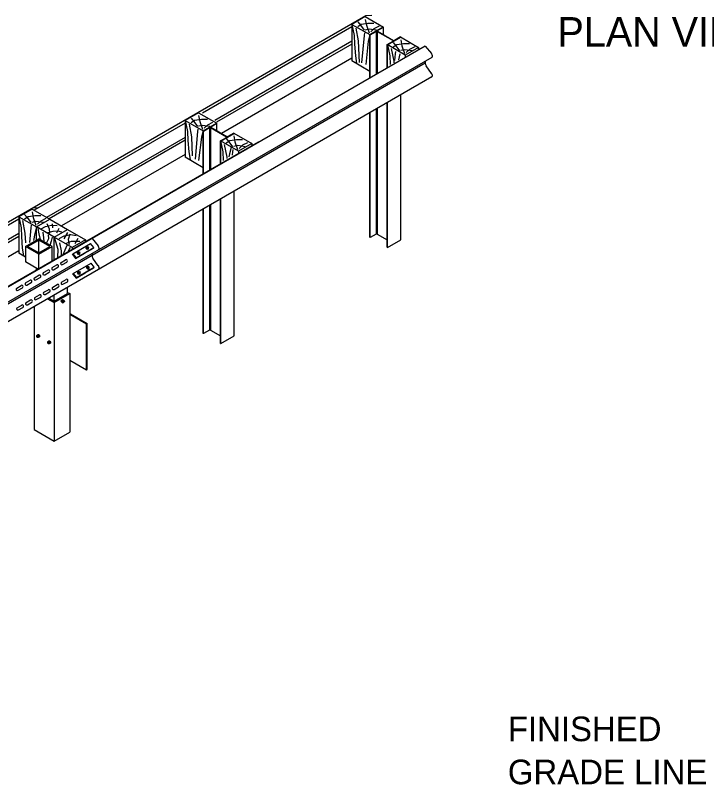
# Model space of a CAD drawing. Extents: x 1007 to 1035.5, y 1000.5 to 1021.5.
# Drawn here: x 1015.54 to 1021.15, y 1009.25 to 1015.5 of the extents above; entities that cross this region are included whole.
import ezdxf

# ---------------------------------------------------------------- set-up
doc = ezdxf.new("R2010")
doc.units = 0
doc.layers.add('Level 1', color=7, linetype='Continuous')

msp = doc.modelspace()

# ---------------------------------------------------------------- linework, layer by layer
at = {"layer": 'Level 1'}
for p, q in [((1018.3847, 1015.4919), (1010.0449, 1010.6769)), ((1018.3809, 1015.4847), (1018.2727, 1015.4222)), ((1018.3809, 1015.4847), (1018.5286, 1015.3998)), ((1018.435, 1015.4951), (1018.3847, 1015.4919)), ((1018.2727, 1015.4013), (1017.0583, 1014.7003)), ((1018.2727, 1015.4222), (1018.2727, 1015.1253)), ((1018.2727, 1015.4222), (1018.4173, 1015.339)), ((1018.417, 1015.3388), (1018.5253, 1015.4013)), ((1018.4801, 1015.3713), (1018.5286, 1015.3994)), ((1018.5286, 1015.3388), (1018.5286, 1015.3994)), ((1018.4203, 1015.3369), (1018.417, 1015.3388)), ((1018.417, 1014.9847), (1018.417, 1015.3388)), ((1018.4203, 1015.3369), (1018.4683, 1015.3646)), ((1018.4203, 1014.9867), (1018.4203, 1015.3369)), ((1018.4683, 1015.3646), (1018.4683, 1015.0143)), ((1018.4707, 1015.3647), (1018.4707, 1015.0157)), ((1018.4745, 1015.3657), (1018.4745, 1015.0179)), ((1018.4773, 1015.3646), (1018.6065, 1015.29)), ((1018.4773, 1015.3646), (1018.4773, 1015.0195)), ((1018.4801, 1015.3669), (1018.6093, 1015.2923)), ((1018.2727, 1015.2855), (1017.1588, 1014.6424)), ((1018.5579, 1015.2575), (1018.6065, 1015.2855)), ((1018.5613, 1015.2555), (1018.6696, 1015.318)), ((1018.6662, 1015.32), (1018.6183, 1015.2923)), ((1018.6662, 1015.32), (1018.8136, 1015.2345)), ((1018.868, 1015.2452), (1010.5102, 1010.4196)), ((1018.2727, 1015.262), (1017.1731, 1014.6272)), ((1018.7053, 1015.172), (1018.5579, 1015.2575)), ((1018.5579, 1015.0661), (1018.5579, 1015.2575)), ((1018.5613, 1015.068), (1018.5613, 1015.2555)), ((1018.8139, 1015.2347), (1018.7057, 1015.1722)), ((1018.8139, 1015.2347), (1018.8139, 1015.2138)), ((1018.868, 1015.2452), (1018.9178, 1015.185)), ((1018.9221, 1015.154), (1010.8583, 1010.4983)), ((1018.2727, 1015.1462), (1017.2143, 1014.5352)), ((1018.7057, 1015.1722), (1018.7057, 1015.1513)), ((1018.868, 1015.1058), (1010.8583, 1010.4813)), ((1018.417, 1015.0387), (1018.2727, 1015.1253)), ((1018.868, 1015.1232), (1018.868, 1015.1058)), ((1018.9193, 1015.0242), (1018.8745, 1015.086)), ((1018.9228, 1014.9958), (1017.3163, 1014.0683)), ((1018.6696, 1013.6722), (1018.6696, 1014.8496)), ((1018.5433, 1014.7659), (1018.5433, 1014.7659)), ((1018.5579, 1013.6117), (1018.5579, 1014.7851)), ((1018.5613, 1013.6097), (1018.5613, 1014.7871)), ((1017.0278, 1014.7034), (1016.9195, 1014.6409)), ((1017.0278, 1014.7034), (1017.1758, 1014.6183)), ((1018.417, 1013.693), (1018.417, 1014.7038)), ((1018.4203, 1013.6911), (1018.4203, 1014.7057)), ((1018.4683, 1014.7333), (1018.4683, 1013.719)), ((1018.4713, 1014.7351), (1018.4713, 1013.72)), ((1018.4745, 1014.7369), (1018.4745, 1013.7201)), ((1018.4773, 1014.7386), (1018.4773, 1013.719)), ((1016.9195, 1014.6409), (1016.9195, 1014.3441)), ((1016.9195, 1014.6409), (1017.0642, 1014.5578)), ((1016.9195, 1014.6201), (1015.6927, 1013.9118)), ((1017.0638, 1014.5576), (1017.1721, 1014.6201)), ((1017.0672, 1014.5557), (1017.1151, 1014.5833)), ((1017.1151, 1014.5833), (1017.1151, 1014.2331)), ((1017.1175, 1014.5834), (1017.1175, 1014.2344)), ((1017.1213, 1014.5844), (1017.1213, 1014.2367)), ((1017.1241, 1014.5833), (1017.2533, 1014.5088)), ((1017.1241, 1014.5833), (1017.1241, 1014.2383)), ((1017.1269, 1014.5901), (1017.1754, 1014.6182)), ((1017.1269, 1014.5857), (1017.2561, 1014.5111)), ((1017.1754, 1014.5576), (1017.1754, 1014.6182)), ((1017.0672, 1014.5557), (1017.0638, 1014.5576)), ((1017.0638, 1014.2034), (1017.0638, 1014.5576)), ((1017.0672, 1014.2054), (1017.0672, 1014.5557)), ((1017.2082, 1014.4743), (1017.3164, 1014.5368)), ((1017.313, 1014.5388), (1017.2651, 1014.5111)), ((1017.313, 1014.5388), (1017.4604, 1014.4533)), ((1017.5114, 1014.4659), (1009.1536, 1009.6403)), ((1016.9195, 1014.5042), (1015.793, 1013.8538)), ((1016.9195, 1014.4808), (1015.8133, 1013.8421)), ((1017.2048, 1014.4763), (1017.2533, 1014.5043)), ((1017.3522, 1014.3908), (1017.2048, 1014.4763)), ((1017.2048, 1014.2848), (1017.2048, 1014.4763)), ((1017.2082, 1014.2868), (1017.2082, 1014.4743)), ((1017.4608, 1014.4534), (1017.3525, 1014.3909)), ((1017.4608, 1014.4534), (1017.4608, 1014.4326)), ((1017.3525, 1014.3909), (1017.3525, 1014.3701)), ((1016.9195, 1014.3649), (1015.9137, 1013.7842)), ((1017.0638, 1014.2575), (1016.9195, 1014.3441)), ((1017.0638, 1014.2608), (1017.0604, 1014.2627)), ((1017.3164, 1014.0683), (1010.6459, 1010.2169)), ((1017.3164, 1012.8909), (1017.3164, 1014.0683)), ((1017.1152, 1013.9521), (1017.1152, 1012.9378)), ((1017.1181, 1013.9538), (1017.1181, 1012.9388)), ((1017.1213, 1013.9557), (1017.1213, 1012.9388)), ((1017.1242, 1013.9573), (1017.1242, 1012.9378)), ((1017.2048, 1012.8304), (1017.2048, 1014.0038)), ((1017.2082, 1012.8284), (1017.2082, 1014.0058)), ((1015.6746, 1013.9222), (1015.5663, 1013.8597)), ((1015.6746, 1013.9222), (1015.8189, 1013.8388)), ((1015.7287, 1013.9326), (1015.6806, 1013.9295)), ((1017.0638, 1012.9118), (1017.0638, 1013.9224)), ((1017.0672, 1012.9098), (1017.0672, 1013.9244)), ((1015.5663, 1013.8388), (1014.3395, 1013.1305)), ((1015.5663, 1013.8597), (1015.7107, 1013.7763)), ((1015.5663, 1013.8597), (1015.5663, 1013.5628)), ((1015.7107, 1013.7763), (1015.8189, 1013.8388)), ((1015.8189, 1013.8388), (1015.9633, 1013.7555)), ((1015.855, 1013.693), (1015.7107, 1013.7763)), ((1015.7107, 1013.6696), (1015.7107, 1013.7763)), ((1015.5663, 1013.7229), (1014.4398, 1013.0726)), ((1015.855, 1013.693), (1015.9633, 1013.7555)), ((1015.9633, 1013.7555), (1016.1076, 1013.6722)), ((1018.4683, 1013.7188), (1018.4203, 1013.6911)), ((1018.4773, 1013.7188), (1018.5579, 1013.6722)), ((1015.5663, 1013.6995), (1014.4602, 1013.0608)), ((1015.6204, 1013.6175), (1015.7287, 1013.68)), ((1015.6385, 1013.6175), (1015.7287, 1013.6696)), ((1015.8369, 1013.6175), (1015.7287, 1013.68)), ((1015.8189, 1013.6175), (1015.7287, 1013.6696)), ((1015.7287, 1013.5654), (1015.7287, 1013.6696)), ((1015.9993, 1013.6097), (1015.855, 1013.693)), ((1015.855, 1013.5055), (1015.855, 1013.693)), ((1016.1076, 1013.6722), (1015.9993, 1013.6097)), ((1016.0056, 1013.559), (1016.1502, 1013.6425)), ((1016.1076, 1013.6722), (1016.1076, 1013.6513)), ((1016.1764, 1013.6099), (1016.1502, 1013.6425)), ((1016.1617, 1013.6826), (1016.2114, 1013.6224)), ((1018.4203, 1013.6911), (1018.417, 1013.693)), ((1018.5613, 1013.6097), (1018.6696, 1013.6722)), ((1015.5663, 1013.5836), (1014.5605, 1013.0029)), ((1015.7287, 1013.555), (1015.6204, 1013.6175)), ((1015.6204, 1013.6175), (1015.6204, 1013.4925)), ((1015.7287, 1013.5654), (1015.6385, 1013.6175)), ((1015.7287, 1013.555), (1015.8369, 1013.6175)), ((1015.7287, 1013.5654), (1015.8189, 1013.6175)), ((1015.8369, 1013.4951), (1015.8369, 1013.6175)), ((1015.9993, 1013.6097), (1015.9993, 1013.5888)), ((1016.0321, 1013.5266), (1016.1764, 1013.6099)), ((1016.1009, 1013.5626), (1016.1731, 1013.6043)), ((1016.1148, 1013.6025), (1016.1153, 1013.6073)), ((1016.1148, 1013.6025), (1016.1229, 1013.6063)), ((1016.1201, 1013.5958), (1016.1148, 1013.6025)), ((1016.1153, 1013.6073), (1016.1157, 1013.6123)), ((1016.1157, 1013.6123), (1016.1238, 1013.6161)), ((1016.1201, 1013.5958), (1016.1283, 1013.5995)), ((1016.1258, 1013.5948), (1016.1201, 1013.5958)), ((1016.1229, 1013.6063), (1016.1234, 1013.6112)), ((1016.1283, 1013.5995), (1016.1229, 1013.6063)), ((1016.1234, 1013.6112), (1016.1238, 1013.6161)), ((1016.1238, 1013.6161), (1016.1296, 1013.6151)), ((1016.1258, 1013.5948), (1016.1339, 1013.5986)), ((1016.1339, 1013.5986), (1016.1283, 1013.5995)), ((1016.1296, 1013.6151), (1016.1348, 1013.6084)), ((1016.1339, 1013.5986), (1016.1344, 1013.6035)), ((1016.1344, 1013.6035), (1016.1348, 1013.6084)), ((1016.1731, 1013.6043), (1016.1764, 1013.6099)), ((1018.5579, 1013.6117), (1018.5613, 1013.6097)), ((1015.6204, 1013.5316), (1015.5663, 1013.5628)), ((1015.7287, 1013.4326), (1015.7287, 1013.555)), ((1016.0023, 1013.5534), (1016.0056, 1013.559)), ((1016.0023, 1013.5531), (1016.0288, 1013.5209)), ((1016.0056, 1013.559), (1016.0321, 1013.5266)), ((1016.0288, 1013.5209), (1016.1009, 1013.5626)), ((1016.0288, 1013.5209), (1016.0321, 1013.5266)), ((1016.0426, 1013.5608), (1016.043, 1013.5657)), ((1016.0426, 1013.5608), (1016.0508, 1013.5646)), ((1016.0478, 1013.554), (1016.0426, 1013.5608)), ((1016.043, 1013.5657), (1016.0435, 1013.5706)), ((1016.0435, 1013.5706), (1016.0516, 1013.5743)), ((1016.0478, 1013.554), (1016.056, 1013.5578)), ((1016.0536, 1013.5531), (1016.0478, 1013.554)), ((1016.0508, 1013.5646), (1016.0512, 1013.5694)), ((1016.056, 1013.5578), (1016.0508, 1013.5646)), ((1016.0512, 1013.5694), (1016.0516, 1013.5743)), ((1016.0516, 1013.5743), (1016.0574, 1013.5734)), ((1016.0536, 1013.5531), (1016.0618, 1013.5568)), ((1016.0618, 1013.5568), (1016.056, 1013.5578)), ((1016.0574, 1013.5734), (1016.0627, 1013.5667)), ((1016.0618, 1013.5568), (1016.0622, 1013.5618)), ((1016.0622, 1013.5618), (1016.0627, 1013.5667)), ((1016.1617, 1013.5603), (1016.1617, 1013.5433)), ((1016.2129, 1013.4617), (1016.1682, 1013.5235)), ((1015.7264, 1013.4313), (1015.6204, 1013.4925)), ((1015.8386, 1013.4469), (1015.8752, 1013.468)), ((1015.9108, 1013.4886), (1015.9473, 1013.5097)), ((1015.9216, 1013.4708), (1015.9574, 1013.4914)), ((1016.0096, 1013.3991), (1016.1542, 1013.4825)), ((1016.1193, 1013.4474), (1016.1197, 1013.4523)), ((1016.1197, 1013.4523), (1016.1278, 1013.4561)), ((1016.1269, 1013.4463), (1016.1274, 1013.4512)), ((1016.1274, 1013.4512), (1016.1278, 1013.4561)), ((1016.1278, 1013.4561), (1016.1336, 1013.4552)), ((1016.1336, 1013.4552), (1016.1388, 1013.4484)), ((1016.1804, 1013.4499), (1016.1542, 1013.4825)), ((1015.7107, 1013.4222), (1015.7107, 1013.4404)), ((1015.7664, 1013.4053), (1015.803, 1013.4263)), ((1015.7773, 1013.3874), (1015.8131, 1013.4081)), ((1015.8494, 1013.4291), (1015.8853, 1013.4498)), ((1016.0063, 1013.3934), (1016.0096, 1013.3991)), ((1016.0063, 1013.3931), (1016.0328, 1013.361)), ((1016.0096, 1013.3991), (1016.0361, 1013.3666)), ((1016.0328, 1013.361), (1016.1049, 1013.4027)), ((1016.0361, 1013.3666), (1016.1804, 1013.4499)), ((1016.0466, 1013.4008), (1016.047, 1013.4057)), ((1016.0466, 1013.4008), (1016.0548, 1013.4046)), ((1016.0518, 1013.3941), (1016.0466, 1013.4008)), ((1016.047, 1013.4057), (1016.0474, 1013.4106)), ((1016.0474, 1013.4106), (1016.0556, 1013.4144)), ((1016.0518, 1013.3941), (1016.06, 1013.3978)), ((1016.0576, 1013.3931), (1016.0518, 1013.3941)), ((1016.0548, 1013.4046), (1016.0552, 1013.4095)), ((1016.06, 1013.3978), (1016.0548, 1013.4046)), ((1016.0552, 1013.4095), (1016.0556, 1013.4144)), ((1016.0556, 1013.4144), (1016.0613, 1013.4134)), ((1016.0576, 1013.3931), (1016.0658, 1013.3969)), ((1016.0658, 1013.3969), (1016.06, 1013.3978)), ((1016.0613, 1013.4134), (1016.0666, 1013.4068)), ((1016.0658, 1013.3969), (1016.0662, 1013.4018)), ((1016.0662, 1013.4018), (1016.0666, 1013.4068)), ((1016.1049, 1013.4027), (1016.1771, 1013.4443)), ((1016.1188, 1013.4425), (1016.1193, 1013.4474)), ((1016.1188, 1013.4425), (1016.1269, 1013.4463)), ((1016.124, 1013.4358), (1016.1188, 1013.4425)), ((1016.124, 1013.4358), (1016.1322, 1013.4396)), ((1016.1298, 1013.4348), (1016.124, 1013.4358)), ((1016.1322, 1013.4396), (1016.1269, 1013.4463)), ((1016.1298, 1013.4348), (1016.1379, 1013.4386)), ((1016.1379, 1013.4386), (1016.1322, 1013.4396)), ((1016.1379, 1013.4386), (1016.1383, 1013.4435)), ((1016.1383, 1013.4435), (1016.1388, 1013.4484)), ((1016.1771, 1013.4443), (1016.1804, 1013.4499)), ((1015.6221, 1013.3219), (1015.6587, 1013.343)), ((1015.6943, 1013.3636), (1015.7308, 1013.3847)), ((1015.7051, 1013.3458), (1015.7409, 1013.3664)), ((1015.9148, 1013.3286), (1015.9513, 1013.3498)), ((1015.9255, 1013.3108), (1015.9613, 1013.3315)), ((1016.0328, 1013.361), (1016.0361, 1013.3666)), ((1015.5499, 1013.2803), (1015.5865, 1013.3013)), ((1015.5608, 1013.2624), (1015.5966, 1013.2831)), ((1015.6329, 1013.3041), (1015.6688, 1013.3248)), ((1015.7704, 1013.2453), (1015.807, 1013.2664)), ((1015.8426, 1013.2869), (1015.8792, 1013.3081)), ((1015.8533, 1013.2692), (1015.8892, 1013.2898)), ((1015.9633, 1013.2347), (1015.9633, 1013.287)), ((1015.6983, 1013.2036), (1015.7348, 1013.2248)), ((1015.709, 1013.1858), (1015.7448, 1013.2065)), ((1015.7812, 1013.2275), (1015.817, 1013.2482)), ((1015.8369, 1013.2034), (1015.8369, 1013.2034)), ((1015.8369, 1013.2034), (1015.8369, 1013.2034)), ((1015.8369, 1013.2034), (1015.8369, 1013.2034)), ((1015.8369, 1013.2034), (1015.8369, 1013.2034)), ((1015.8369, 1013.2034), (1015.8369, 1013.2034)), ((1015.855, 1013.1722), (1015.9633, 1013.2347)), ((1015.855, 1013.1618), (1015.9813, 1013.2347)), ((1015.855, 1013.1722), (1015.855, 1013.2245)), ((1015.9633, 1013.2451), (1015.9813, 1013.2347)), ((1015.9813, 1013.2347), (1015.9813, 1012.1097)), ((1015.5539, 1013.1203), (1015.5905, 1013.1414)), ((1015.6261, 1013.1619), (1015.6627, 1013.1831)), ((1015.6368, 1013.1442), (1015.6727, 1013.1648)), ((1015.8007, 1013.1932), (1015.855, 1013.1618)), ((1015.8097, 1013.1983), (1015.855, 1013.1722)), ((1015.855, 1013.1618), (1015.855, 1012.0368)), ((1015.9113, 1013.1735), (1015.9138, 1013.1817)), ((1015.9138, 1013.1683), (1015.9113, 1013.1735)), ((1015.9113, 1013.1735), (1015.9246, 1013.1658)), ((1015.9138, 1013.1817), (1015.9182, 1013.1841)), ((1015.9138, 1013.1817), (1015.9271, 1013.174)), ((1015.9138, 1013.1683), (1015.9271, 1013.1606)), ((1015.9182, 1013.1841), (1015.9224, 1013.1866)), ((1015.9224, 1013.1866), (1015.9357, 1013.1789)), ((1015.9246, 1013.1658), (1015.9271, 1013.174)), ((1015.9271, 1013.1606), (1015.9246, 1013.1658)), ((1015.9271, 1013.174), (1015.9314, 1013.1765)), ((1015.9271, 1013.1606), (1015.9314, 1013.1631)), ((1015.9314, 1013.1765), (1015.9357, 1013.1789)), ((1015.9314, 1013.1631), (1015.9357, 1013.1655)), ((1015.9357, 1013.1789), (1015.9382, 1013.1737)), ((1015.9382, 1013.1737), (1015.9357, 1013.1655)), ((1015.5647, 1013.1025), (1015.6005, 1013.1232)), ((1015.6926, 1013.1308), (1015.6926, 1012.1305)), ((1015.9813, 1013.068), (1016.1166, 1012.9899)), ((1015.9858, 1013.0707), (1016.1211, 1012.9925)), ((1016.1166, 1012.9899), (1016.1211, 1012.9925)), ((1016.1166, 1012.6149), (1016.1166, 1012.9899)), ((1016.1211, 1012.6175), (1016.1211, 1012.9925)), ((1015.723, 1012.8987), (1015.712, 1012.8923)), ((1015.712, 1012.8923), (1015.712, 1012.8848)), ((1015.712, 1012.8923), (1015.7185, 1012.8923)), ((1015.7295, 1012.8987), (1015.7185, 1012.8923)), ((1015.7185, 1012.8923), (1015.725, 1012.8848)), ((1015.723, 1012.8987), (1015.7295, 1012.8987)), ((1015.7295, 1012.8987), (1015.723, 1012.8987)), ((1015.736, 1012.8912), (1015.725, 1012.8848)), ((1015.7295, 1012.8987), (1015.736, 1012.8912)), ((1015.736, 1012.8912), (1015.736, 1012.8837)), ((1017.0672, 1012.9098), (1017.0638, 1012.9118)), ((1017.1151, 1012.9375), (1017.0672, 1012.9098)), ((1017.1241, 1012.9375), (1017.2048, 1012.8909)), ((1017.2082, 1012.8284), (1017.3164, 1012.8909)), ((1015.7185, 1012.8773), (1015.712, 1012.8848)), ((1015.725, 1012.8773), (1015.7185, 1012.8773)), ((1015.725, 1012.8848), (1015.725, 1012.8773)), ((1015.736, 1012.8837), (1015.725, 1012.8773)), ((1015.8116, 1012.8475), (1015.8006, 1012.8412)), ((1015.8006, 1012.8412), (1015.8006, 1012.8337)), ((1015.8006, 1012.8412), (1015.8071, 1012.8412)), ((1015.8071, 1012.8262), (1015.8006, 1012.8337)), ((1015.8181, 1012.8475), (1015.8071, 1012.8412)), ((1015.8071, 1012.8412), (1015.8136, 1012.8337)), ((1015.8136, 1012.8262), (1015.8071, 1012.8262)), ((1015.8116, 1012.8475), (1015.8181, 1012.8475)), ((1015.8181, 1012.8475), (1015.8116, 1012.8475)), ((1015.8246, 1012.84), (1015.8136, 1012.8337)), ((1015.8136, 1012.8337), (1015.8136, 1012.8262)), ((1015.8246, 1012.8325), (1015.8136, 1012.8262)), ((1015.8181, 1012.8475), (1015.8246, 1012.84)), ((1015.8246, 1012.84), (1015.8246, 1012.8325)), ((1017.2048, 1012.8304), (1017.2082, 1012.8284)), ((1015.9813, 1012.693), (1016.1166, 1012.6149)), ((1016.1166, 1012.6149), (1016.1211, 1012.6175)), ((1015.6926, 1012.1305), (1015.855, 1012.0368)), ((1015.855, 1012.0368), (1015.9813, 1012.1097))]:
    msp.add_line(p, q, dxfattribs=at)
for points in [[(1018.3806, 1015.4624), (1018.3904, 1015.4149), (1018.4113, 1015.3522)], [(1018.2727, 1015.4222), (1018.2913, 1015.3326), (1018.2941, 1015.2601), (1018.3011, 1015.1666), (1018.3108, 1015.1052)], [(1018.3038, 1015.3926), (1018.3234, 1015.2893), (1018.3301, 1015.1118)], [(1018.3193, 1015.4414), (1018.3416, 1015.4149), (1018.3708, 1015.3745)], [(1018.3193, 1015.4052), (1018.3485, 1015.4247), (1018.4029, 1015.4331), (1018.4518, 1015.4331)], [(1018.4937, 1015.4066), (1018.4518, 1015.3857), (1018.4253, 1015.3605)], [(1018.3543, 1015.109), (1018.3737, 1015.3326), (1018.3764, 1015.3522)], [(1018.3806, 1015.3787), (1018.4128, 1015.3857), (1018.4728, 1015.3773)], [(1018.417, 1015.3388), (1018.4043, 1015.2866), (1018.3853, 1015.0973)], [(1018.6079, 1015.2748), (1018.6303, 1015.2483), (1018.6595, 1015.2078)], [(1018.6079, 1015.2385), (1018.6372, 1015.258), (1018.6916, 1015.2664), (1018.7404, 1015.2664)], [(1018.6693, 1015.2958), (1018.6791, 1015.2483), (1018.7, 1015.1855)], [(1018.5613, 1015.2555), (1018.58, 1015.1659), (1018.5826, 1015.0973)], [(1018.5925, 1015.2259), (1018.6121, 1015.1227), (1018.6126, 1015.1091)], [(1018.6209, 1015.1283), (1018.6255, 1015.1814), (1018.6283, 1015.201)], [(1018.6693, 1015.212), (1018.7014, 1015.219), (1018.7614, 1015.2106)], [(1018.7823, 1015.2399), (1018.7404, 1015.219), (1018.7139, 1015.1938)], [(1018.663, 1015.1838), (1018.6508, 1015.1337)], [(1016.9195, 1014.6409), (1016.9382, 1014.5513), (1016.9409, 1014.4788), (1016.9479, 1014.3853), (1016.9577, 1014.3239)], [(1016.9661, 1014.6602), (1016.9884, 1014.6337), (1017.0177, 1014.5933)], [(1016.9661, 1014.6239), (1016.9953, 1014.6434), (1017.0498, 1014.6518), (1017.0986, 1014.6518)], [(1017.0274, 1014.6812), (1017.0373, 1014.6337), (1017.0582, 1014.5709)], [(1016.9507, 1014.6113), (1016.9703, 1014.5081), (1016.976, 1014.3538)], [(1017.0274, 1014.5974), (1017.0596, 1014.6044), (1017.1196, 1014.596)], [(1017.1405, 1014.6253), (1017.0986, 1014.6044), (1017.0721, 1014.5793)], [(1017.0012, 1014.3275), (1017.0205, 1014.5513), (1017.0233, 1014.5709)], [(1017.0638, 1014.5576), (1017.0512, 1014.5053), (1017.0273, 1014.3156)], [(1017.3127, 1014.5165), (1017.3225, 1014.469), (1017.3434, 1014.4063)], [(1017.2048, 1014.4763), (1017.2234, 1014.3867), (1017.2261, 1014.3157)], [(1017.2513, 1014.4955), (1017.2737, 1014.469), (1017.3029, 1014.4286)], [(1017.2513, 1014.4593), (1017.2806, 1014.4788), (1017.335, 1014.4872), (1017.3838, 1014.4872)], [(1017.4258, 1014.4607), (1017.3838, 1014.4398), (1017.3573, 1014.4146)], [(1017.2359, 1014.4467), (1017.2555, 1014.3434), (1017.2559, 1014.3318)], [(1017.2908, 1014.4213), (1017.2782, 1014.3691), (1017.2729, 1014.3453)], [(1017.3033, 1014.3588), (1017.3058, 1014.3867), (1017.3085, 1014.4063)], [(1017.3127, 1014.4328), (1017.3448, 1014.4398), (1017.4048, 1014.4313)], [(1015.6743, 1013.8999), (1015.6841, 1013.8524), (1015.705, 1013.7897)], [(1015.5663, 1013.8597), (1015.585, 1013.7701), (1015.5878, 1013.6976), (1015.5948, 1013.6041), (1015.6045, 1013.5427)], [(1015.5975, 1013.8301), (1015.6171, 1013.7268), (1015.6201, 1013.6465)], [(1015.6129, 1013.8789), (1015.6353, 1013.8524), (1015.6645, 1013.812)], [(1015.6129, 1013.8427), (1015.6422, 1013.8622), (1015.6966, 1013.8706), (1015.7454, 1013.8706)], [(1015.7873, 1013.8441), (1015.7454, 1013.8232), (1015.7189, 1013.798)], [(1015.657, 1013.6505), (1015.6673, 1013.7701), (1015.6701, 1013.7897)], [(1015.6743, 1013.8162), (1015.7064, 1013.8232), (1015.7664, 1013.8148)], [(1015.7107, 1013.7763), (1015.698, 1013.7241), (1015.6854, 1013.6668)], [(1015.7213, 1013.7636), (1015.731, 1013.7218), (1015.7394, 1013.6757)], [(1015.7483, 1013.7618), (1015.7845, 1013.7813), (1015.832, 1013.791), (1015.8794, 1013.7883)], [(1015.7943, 1013.8036), (1015.8138, 1013.7603), (1015.8166, 1013.7255)], [(1015.8376, 1013.8022), (1015.8403, 1013.7701)], [(1015.8933, 1013.7645), (1015.8738, 1013.7255)], [(1015.7632, 1013.7329), (1015.7673, 1013.6868), (1015.7701, 1013.6576)], [(1015.7953, 1013.6492), (1015.8106, 1013.6813), (1015.8078, 1013.712)], [(1015.8068, 1013.7324), (1015.8473, 1013.7422), (1015.8836, 1013.7436), (1015.9143, 1013.738)], [(1015.8962, 1013.6822), (1015.9353, 1013.7032), (1015.9883, 1013.7143), (1016.0343, 1013.7073)], [(1015.9618, 1013.731), (1015.9324, 1013.6808)], [(1015.9813, 1013.7171), (1015.9687, 1013.6738), (1015.9757, 1013.6348)], [(1015.8385, 1013.6924), (1015.8287, 1013.6618), (1015.8203, 1013.6268)], [(1015.855, 1013.693), (1015.8836, 1013.5957), (1015.8808, 1013.5288)], [(1015.8989, 1013.6473), (1015.9101, 1013.5832), (1015.9115, 1013.5483)], [(1015.9548, 1013.6459), (1015.9953, 1013.6599), (1016.0636, 1013.6599)], [(1016.0468, 1013.6836), (1016.0218, 1013.6389)], [(1015.9576, 1013.6264), (1015.9422, 1013.5873), (1015.9283, 1013.5553)], [(1015.9841, 1013.6083), (1015.9659, 1013.5748)]]:
    msp.add_lwpolyline(points, dxfattribs=at)
for centre, radius, start, end in [((1018.4728, 1015.3568), 0.009, 59.99743, 120.00217), ((1018.4813, 1015.3691), 0.00258, 119.99311, 239.99743), ((1018.6052, 1015.2877), 0.00258, 300.00073, 59.99927), ((1018.6137, 1015.3001), 0.009, 239.9986, 300.00073), ((1018.8876, 1015.1601), 0.0391, 0.00716, 39.55301), ((1018.9154, 1015.1631), 0.0113, 293.53237, 359.99179), ((1018.9018, 1015.1058), 0.0338, 180.00686, 217.14427), ((1018.8876, 1015.0012), 0.0391, 0.00716, 36.97103), ((1018.9154, 1015.0043), 0.0113, 288.66381, 359.99179), ((1017.1196, 1014.5755), 0.009, 59.99743, 120.00217), ((1017.1282, 1014.5879), 0.00258, 119.99311, 239.99743), ((1017.252, 1014.5065), 0.00258, 300.00073, 59.99927), ((1017.2606, 1014.5189), 0.009, 239.9986, 300.00073), ((1015.6813, 1013.9183), 0.0113, 92.96457, 179.99179), ((1018.4728, 1013.7109), 0.009, 60.00092, 120.00073), ((1016.1813, 1013.5975), 0.0391, 0.00716, 39.55301), ((1016.2091, 1013.6006), 0.0113, 284.71852, 359.99179), ((1016.1955, 1013.5433), 0.0338, 180.00686, 217.14427), ((1015.88, 1013.4588), 0.0104, 299.98551, 120.01594), ((1015.9163, 1013.4798), 0.0104, 120.00108, 300.00108), ((1015.9522, 1013.5005), 0.0104, 299.98551, 120.01594), ((1016.1813, 1013.4387), 0.0391, 0.00716, 36.97103), ((1015.772, 1013.3964), 0.0104, 120.00108, 300.00108), ((1015.8078, 1013.4171), 0.0104, 299.98551, 120.01594), ((1015.8442, 1013.4381), 0.0104, 120.00108, 300.00108), ((1016.2091, 1013.4417), 0.0113, 288.77637, 359.99179), ((1015.6635, 1013.3338), 0.0104, 299.98551, 120.01594), ((1015.6998, 1013.3548), 0.0104, 120.00108, 300.00108), ((1015.7357, 1013.3755), 0.0104, 299.98551, 120.01594), ((1015.9203, 1013.3198), 0.0104, 120.00108, 300.00108), ((1015.9561, 1013.3405), 0.0104, 299.98551, 120.01594), ((1015.5555, 1013.2714), 0.0104, 120.00108, 300.00108), ((1015.5913, 1013.2921), 0.0104, 299.98551, 120.01594), ((1015.6277, 1013.3131), 0.0104, 120.00108, 300.00108), ((1015.8118, 1013.2572), 0.0104, 299.98551, 120.01594), ((1015.8481, 1013.2781), 0.0104, 120.00108, 300.00108), ((1015.884, 1013.2988), 0.0104, 299.98551, 120.01594), ((1015.7038, 1013.1948), 0.0104, 120.00108, 300.00108), ((1015.7396, 1013.2155), 0.0104, 299.98551, 120.01594), ((1015.776, 1013.2365), 0.0104, 120.00108, 300.00108), ((1015.5953, 1013.1322), 0.0104, 299.98551, 120.01594), ((1015.6316, 1013.1531), 0.0104, 120.00108, 300.00108), ((1015.6675, 1013.1738), 0.0104, 299.98551, 120.01594), ((1015.5595, 1013.1115), 0.0104, 120.00108, 300.00108), ((1017.1196, 1012.9297), 0.009, 60.00092, 120.00073)]:
    msp.add_arc(centre, radius, start, end, dxfattribs=at)

# ---------------------------------------------------------------- texts
for s, height, p in [('PLAN VIEW', 0.24, (1019.9422, 1015.2411)), ('FINISHED', 0.2, (1019.5389, 1009.599)), ('GRADE LINE', 0.2, (1019.5389, 1009.249))]:
    msp.add_text(s, height=height, dxfattribs=at).set_placement(p)

doc.saveas('drawing.dxf')
